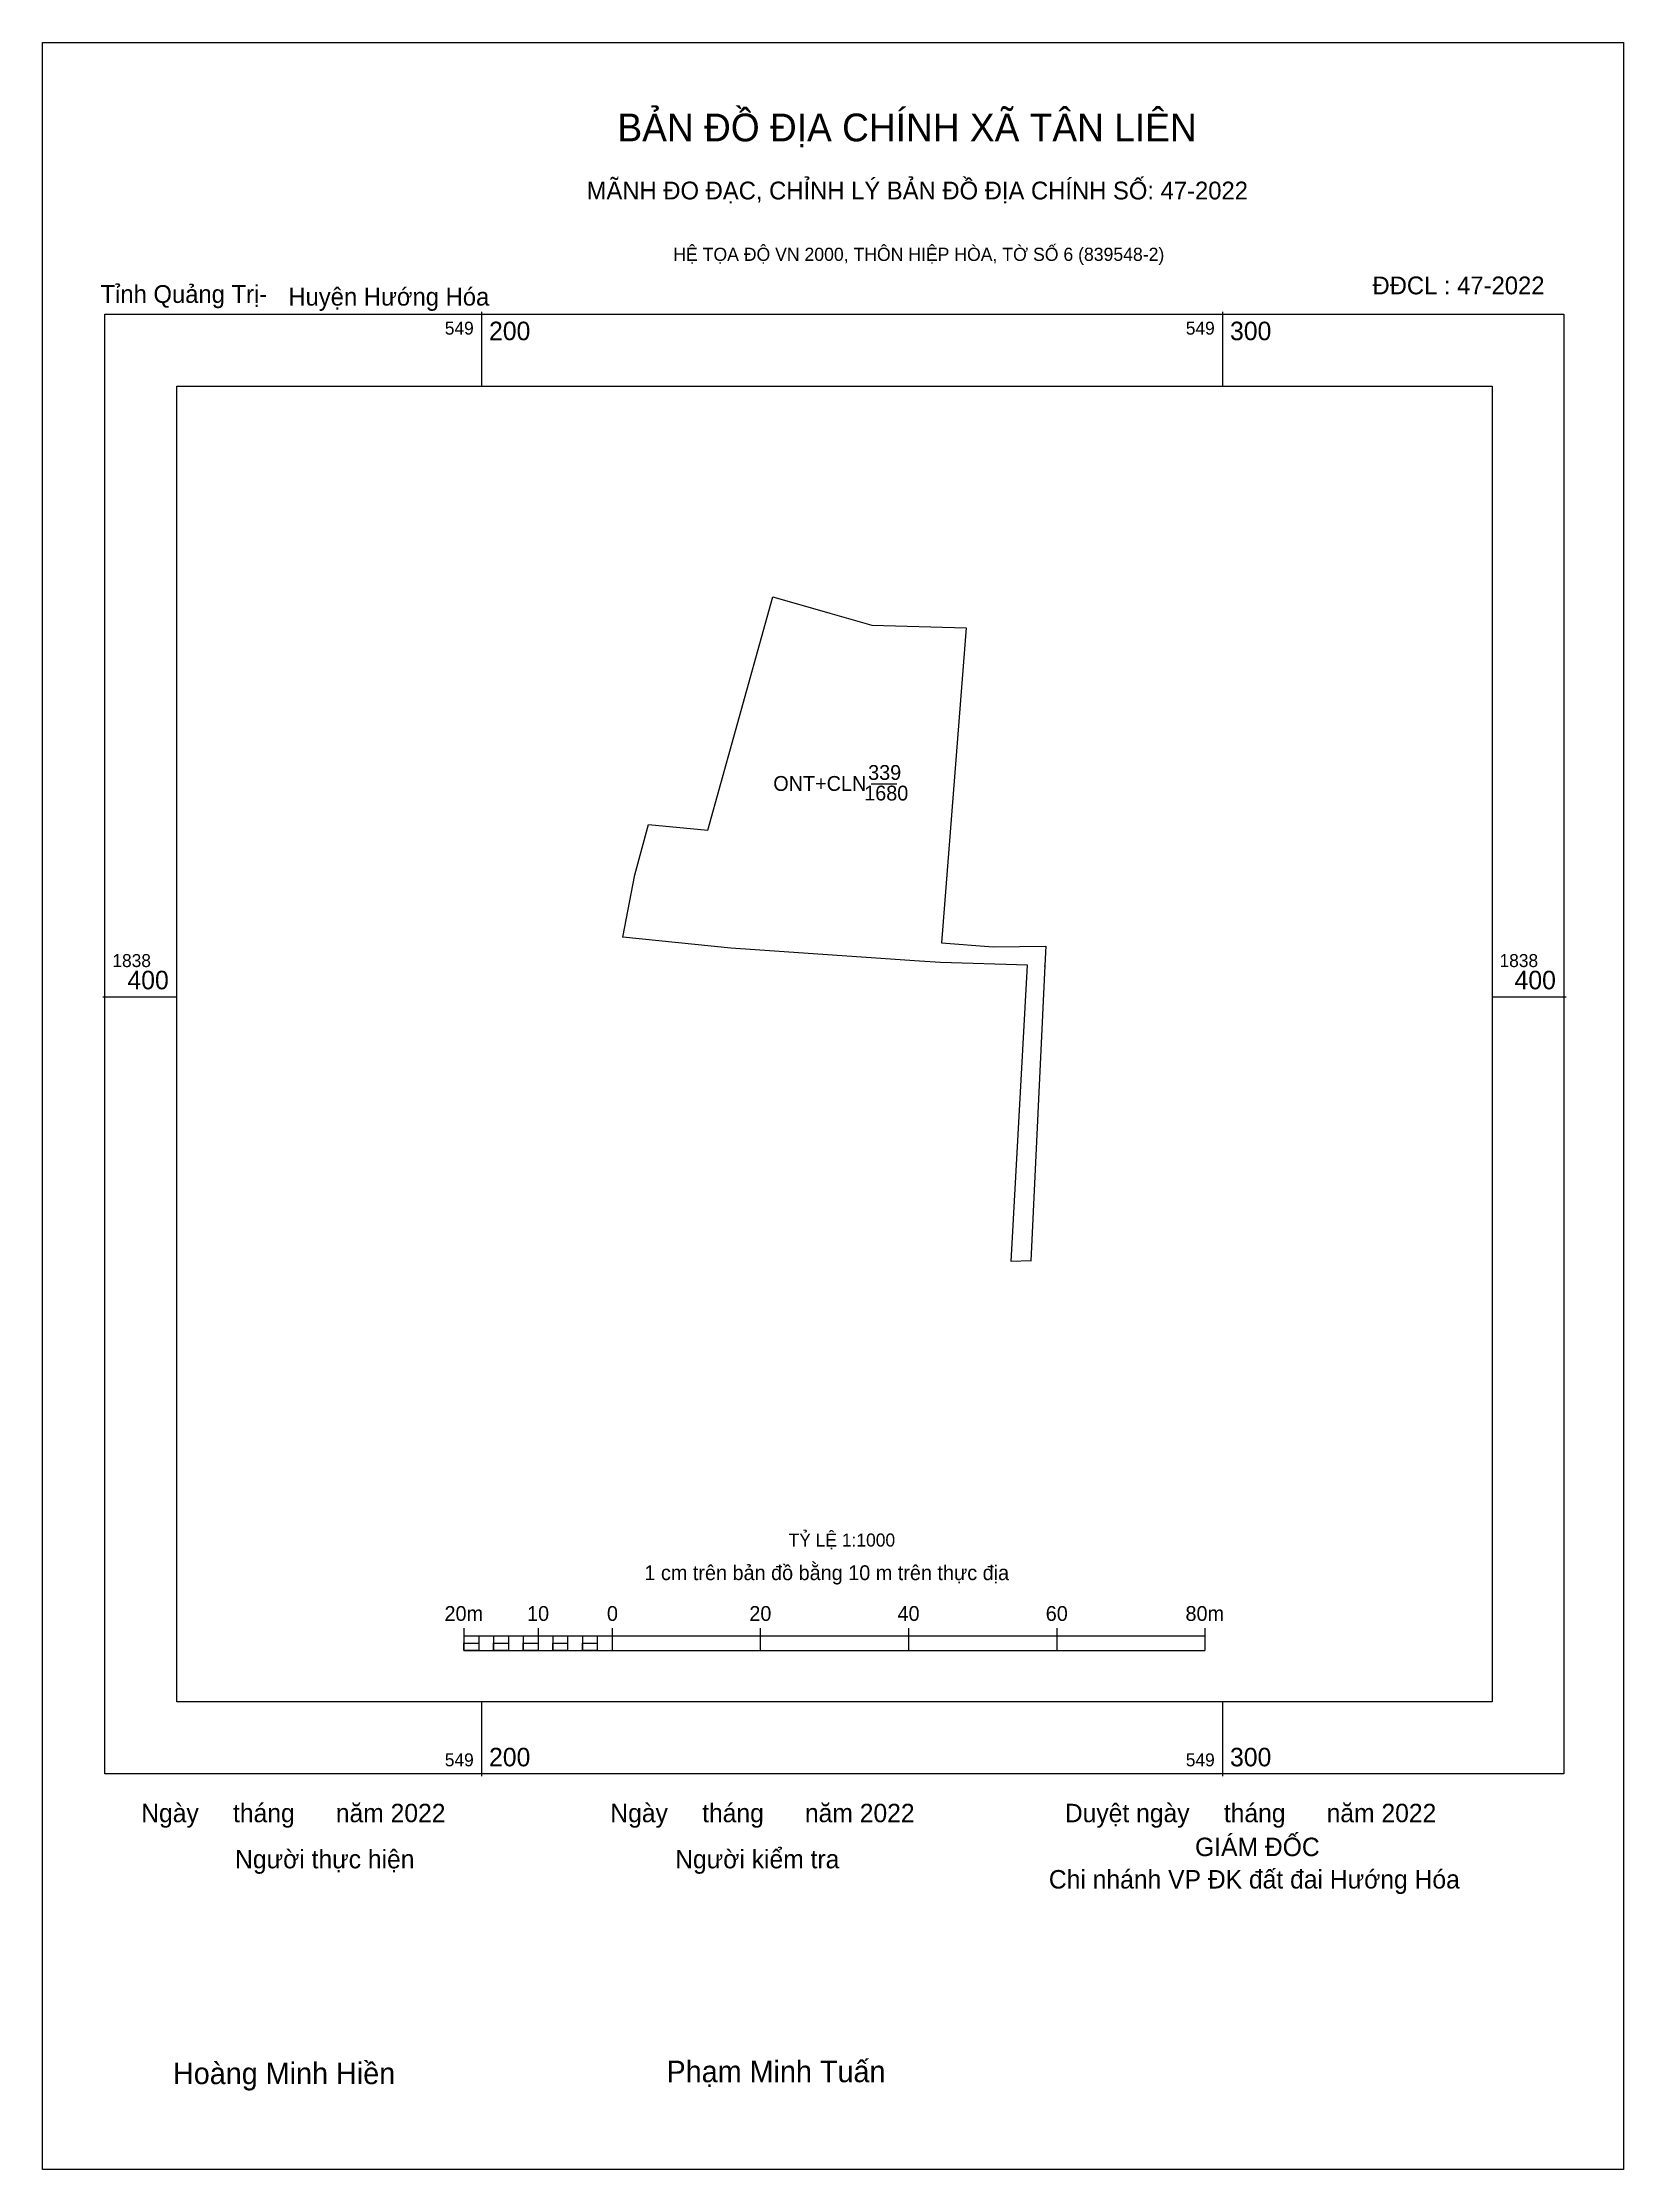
# Model space of a CAD drawing. Extents: x 549141 to 549354, y 1838242 to 1838529.
import ezdxf

# ---------------------------------------------------------------- set-up
doc = ezdxf.new("R2010")
doc.units = 0
for name, color, linetype in [('Level 10', 7, 'Continuous'), ('Level 13', 7, 'Continuous'), ('Level 15', 7, 'Continuous'), ('Level 27', 7, 'Continuous'), ('Level 29', 7, 'Continuous'), ('Level 6', 7, 'Continuous'), ('Level 62', 7, 'Continuous'), ('Level 63', 7, 'Continuous'), ('Level 9', 7, 'Continuous')]:
    doc.layers.add(name, color=color, linetype=linetype)

msp = doc.modelspace()

# ---------------------------------------------------------------- linework, layer by layer
at = {"layer": 'Level 10'}
msp.add_lwpolyline([(549219.07, 1838408.02), (549220.68, 1838416.46), (549222.54, 1838423.21), (549230.51, 1838422.46), (549239.3, 1838453.96), (549247, 1838451.76), (549252.67, 1838450.14), (549265.38, 1838449.75), (549262.07, 1838407.28), (549269.05, 1838406.75), (549276.16, 1838406.81), (549276.1, 1838406.01), (549276.01, 1838404.18), (549274.1, 1838364.35), (549271.46, 1838364.27), (549273.68, 1838404.26), (549261.94, 1838404.63), (549259.1, 1838404.8), (549233.61, 1838406.55)], close=True, dxfattribs=at)
at = {"layer": 'Level 13'}
msp.add_line((549252.55, 1838428.73), (549256.02, 1838428.73), dxfattribs=at)
at = {"layer": 'Level 15'}
msp.add_lwpolyline([(549140.74, 1838528.72), (549354.1, 1838528.72), (549354.1, 1838241.8), (549140.74, 1838241.8)], close=True, dxfattribs=at)
at = {"layer": 'Level 27'}
for p, q in [((549239.3, 1838453.96), (549239.29, 1838453.96)), ((549265.38, 1838449.75), (549265.39, 1838449.75)), ((549222.54, 1838423.21), (549222.54, 1838423.22)), ((549220.68, 1838416.46), (549220.67, 1838416.46)), ((549219.07, 1838408.02), (549219.07, 1838408.01)), ((549259.1, 1838404.8), (549259.1, 1838404.79)), ((549269.05, 1838406.75), (549269.05, 1838406.76)), ((549276.16, 1838406.81), (549276.16, 1838406.82)), ((549276.01, 1838404.18), (549276.02, 1838404.18)), ((549271.46, 1838364.27), (549271.46, 1838364.26)), ((549274.1, 1838364.35), (549274.1, 1838364.34))]:
    msp.add_line(p, q, dxfattribs=at)
at = {"layer": 'Level 29'}
msp.add_line((549275.93, 1838404.18), (549276.01, 1838404.18), dxfattribs=at)
at = {"layer": 'Level 62'}
msp.add_lwpolyline([(549158.86, 1838482.37), (549336.37, 1838482.37), (549336.37, 1838304.86), (549158.86, 1838304.86)], close=True, dxfattribs=at)
at = {"layer": 'Level 63'}
for p, q in [((549200, 1838492.37), (549200, 1838482.37)), ((549300, 1838492.37), (549300, 1838482.37)), ((549148.86, 1838400), (549158.86, 1838400)), ((549336.37, 1838400), (549346.37, 1838400)), ((549197.61, 1838314.8), (549197.61, 1838311.8)), ((549197.61, 1838313.8), (549297.61, 1838313.8)), ((549199.61, 1838313.8), (549199.61, 1838311.8)), ((549201.61, 1838313.8), (549201.61, 1838311.8)), ((549203.61, 1838313.8), (549203.61, 1838311.8)), ((549205.61, 1838313.8), (549205.61, 1838311.8)), ((549207.61, 1838314.8), (549207.61, 1838311.8)), ((549207.61, 1838313.8), (549207.61, 1838311.8)), ((549209.61, 1838313.8), (549209.61, 1838311.8)), ((549211.61, 1838313.8), (549211.61, 1838311.8)), ((549213.61, 1838313.8), (549213.61, 1838311.8)), ((549215.61, 1838313.8), (549215.61, 1838311.8)), ((549217.61, 1838314.8), (549217.61, 1838311.8)), ((549217.61, 1838313.8), (549217.61, 1838311.8)), ((549237.61, 1838314.8), (549237.61, 1838311.8)), ((549257.61, 1838314.8), (549257.61, 1838311.8)), ((549277.61, 1838314.8), (549277.61, 1838311.8)), ((549297.61, 1838314.8), (549297.61, 1838311.8)), ((549197.61, 1838311.8), (549297.61, 1838311.8)), ((549200, 1838304.86), (549200, 1838294.86)), ((549300, 1838304.86), (549300, 1838294.86))]:
    msp.add_line(p, q, dxfattribs=at)
for points in [[(549149.17, 1838492.06), (549346.06, 1838492.06), (549346.06, 1838295.18), (549149.17, 1838295.18)], [(549197.61, 1838312.8), (549199.61, 1838312.8), (549199.61, 1838311.8), (549197.61, 1838311.8)], [(549197.61, 1838312.8), (549199.61, 1838312.8), (549199.61, 1838311.8), (549197.61, 1838311.8)], [(549201.61, 1838312.8), (549203.61, 1838312.8), (549203.61, 1838311.8), (549201.61, 1838311.8)], [(549205.61, 1838312.8), (549207.61, 1838312.8), (549207.61, 1838311.8), (549205.61, 1838311.8)], [(549209.61, 1838312.8), (549211.61, 1838312.8), (549211.61, 1838311.8), (549209.61, 1838311.8)], [(549213.61, 1838312.8), (549215.61, 1838312.8), (549215.61, 1838311.8), (549213.61, 1838311.8)]]:
    msp.add_lwpolyline(points, close=True, dxfattribs=at)

# ---------------------------------------------------------------- texts
at = {"layer": 'Level 13'}
for s, p in [('339', (549252.16, 1838429.25)), ('ONT+CLN', (549239.36, 1838427.77)), ('1680', (549251.63, 1838426.47))]:
    msp.add_text(s, height=2, dxfattribs=at).set_placement(p)
at = {"layer": 'Level 6'}
msp.add_text('TỶ LỆ 1:1000', height=1.7579, dxfattribs=at).set_placement((549241.43, 1838325.83))
at = {"layer": 'Level 63'}
for s, height, p in [('BẢN ĐỒ ĐỊA CHÍNH XÃ TÂN LIÊN', 3.7437, (549218.33, 1838515.39)), ('MÃNH ĐO ĐẠC, CHỈNH LÝ BẢN ĐỒ ĐỊA CHÍNH SỐ: 47-2022', 2.4022, (549214.17, 1838507.55)), ('HỆ TỌA ĐỘ VN 2000, THÔN HIỆP HÒA, TỜ SỐ 6 (839548-2)', 1.7782, (549225.87, 1838499.26)), ('549', 1.75, (549195.03, 1838489.31)), ('200', 2.5, (549201, 1838488.56)), ('549', 1.75, (549295.03, 1838489.31)), ('300', 2.5, (549301, 1838488.56)), ('1838', 1.75, (549150.17, 1838404)), ('1838', 1.75, (549337.37, 1838404)), ('400', 2.5, (549152.2, 1838401)), ('D', 0.01, (549275.93, 1838404.18)), ('D', 0.01, (549275.93, 1838404.18)), ('D', 0.01, (549275.93, 1838404.18)), ('D', 0.01, (549275.93, 1838404.18)), ('D', 0.01, (549275.93, 1838404.18)), ('D', 0.01, (549275.93, 1838404.18)), ('D', 0.01, (549275.93, 1838404.18)), ('D', 0.01, (549275.93, 1838404.18)), ('D', 0.01, (549275.93, 1838404.18)), ('D', 0.01, (549275.93, 1838404.18)), ('D', 0.01, (549275.93, 1838404.18)), ('D', 0.01, (549275.93, 1838404.18)), ('D', 0.01, (549275.93, 1838404.18)), ('D', 0.01, (549275.93, 1838404.18)), ('D', 0.01, (549275.93, 1838404.18)), ('D', 0.01, (549275.93, 1838404.18)), ('D', 0.01, (549275.93, 1838404.18)), ('D', 0.01, (549275.93, 1838404.18)), ('D', 0.01, (549275.93, 1838404.18)), ('D', 0.01, (549275.93, 1838404.18)), ('D', 0.01, (549275.93, 1838404.18)), ('D', 0.01, (549275.93, 1838404.18)), ('D', 0.01, (549275.93, 1838404.18)), ('D', 0.01, (549275.93, 1838404.18)), ('D', 0.01, (549275.93, 1838404.18)), ('D', 0.01, (549275.93, 1838404.18)), ('D', 0.01, (549275.93, 1838404.18)), ('D', 0.01, (549275.93, 1838404.18)), ('D', 0.01, (549275.93, 1838404.18)), ('400', 2.5, (549339.4, 1838401)), ('1 cm trên bản đồ bằng 10 m trên thực địa', 2, (549221.97, 1838321.3)), ('20m', 2, (549194.99, 1838315.8)), ('10', 2, (549206.13, 1838315.8)), ('0', 2, (549216.91, 1838315.8)), ('20', 2, (549236.13, 1838315.8)), ('40', 2, (549256.13, 1838315.8)), ('60', 2, (549276.13, 1838315.8)), ('80m', 2, (549294.99, 1838315.8)), ('200', 2.5, (549201, 1838296.18)), ('300', 2.5, (549301, 1838296.18)), ('549', 1.75, (549195.03, 1838296.18)), ('549', 1.75, (549295.03, 1838296.18)), ('Ngày     tháng      năm 2022', 2.4883, (549154.06, 1838288.64)), ('Ngày     tháng      năm 2022', 2.4883, (549217.37, 1838288.64)), ('Duyệt ngày     tháng      năm 2022', 2.4883, (549278.71, 1838288.64)), ('GIÁM ĐỐC', 2.488, (549296.28, 1838284.07)), ('Người thực hiện', 2.4883, (549166.73, 1838282.42)), ('Người kiểm tra', 2.4883, (549226.12, 1838282.42)), ('Chi nhánh VP ĐK đất đai Hướng Hóa', 2.4883, (549276.55, 1838279.7)), ('Hoàng Minh Hiền', 2.9024, (549158.35, 1838253.31)), ('Phạm Minh Tuấn', 2.9024, (549224.95, 1838253.57))]:
    msp.add_text(s, height=height, dxfattribs=at).set_placement(p)
at = {"layer": 'Level 9'}
for s, p in [('ĐĐCL : 47-2022', (549320.23, 1838494.75)), ('Tỉnh Quảng Trị-', (549148.57, 1838493.59)), ('Huyện Hướng Hóa', (549173.92, 1838493.23))]:
    msp.add_text(s, height=2.4022, dxfattribs=at).set_placement(p)

doc.saveas('drawing.dxf')
